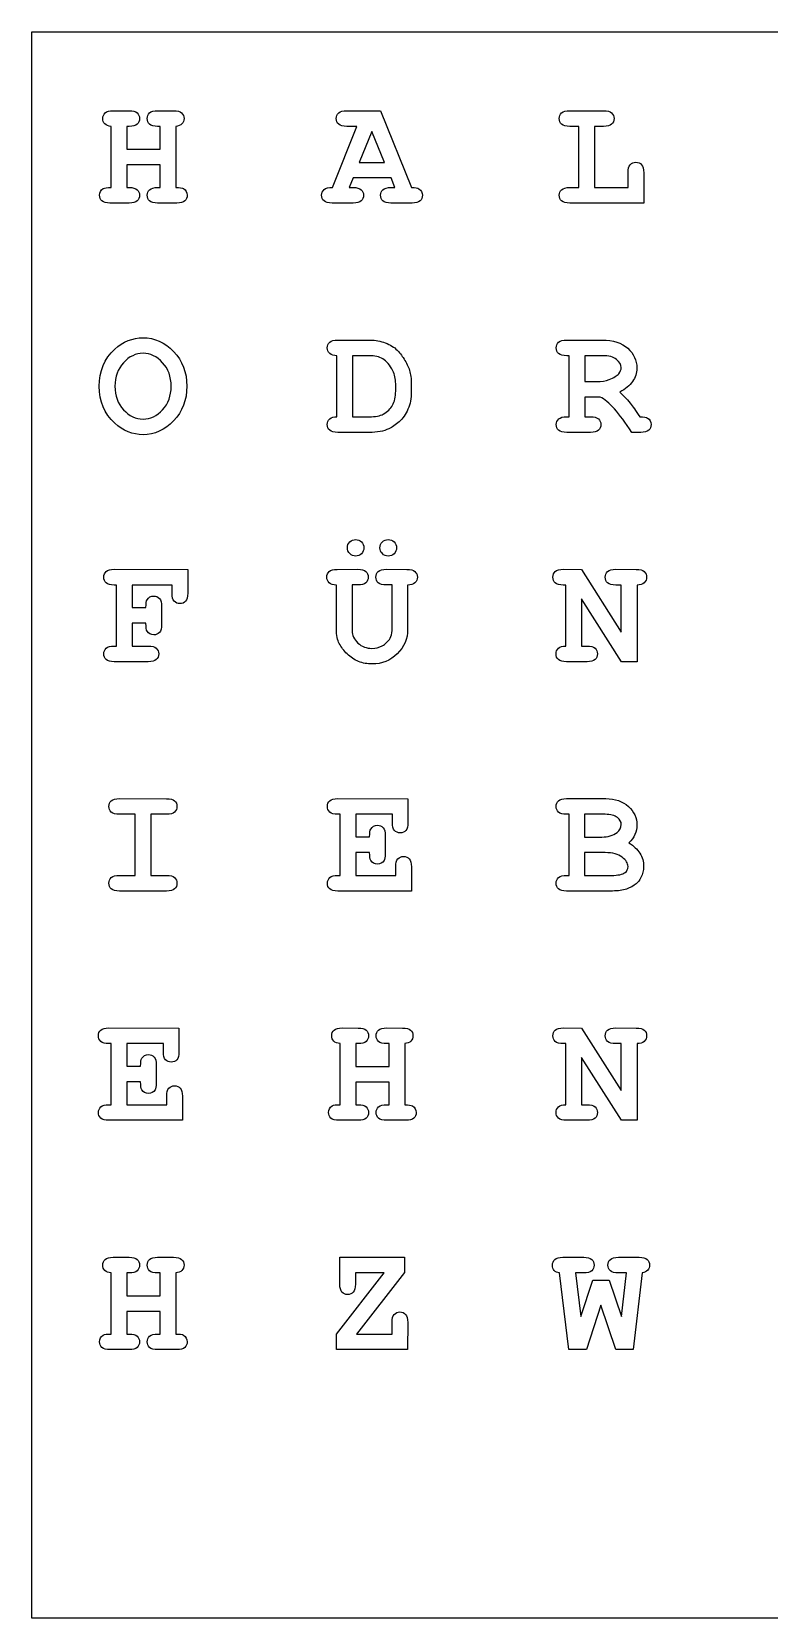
# Model space of a CAD drawing. Extents: x 106 to 221, y 40 to 155.
# Drawn here: x 105.8 to 159.1, y 40.1 to 154.9 of the extents above; entities that cross this region are included whole.
import ezdxf

# ---------------------------------------------------------------- set-up
doc = ezdxf.new("R2010")
doc.units = 0
doc.layers.add('Ebene_1', color=7, linetype='CONTINUOUS')

msp = doc.modelspace()

# ---------------------------------------------------------------- linework, layer by layer
at = {"layer": 'Ebene_1', "color": 2}
msp.add_lwpolyline([(105.79136, 154.91833), (220.7012, 154.91833), (220.7012, 40.10236), (105.79136, 40.10236)], close=True, dxfattribs=at)
at = {"layer": 'Ebene_1', "color": 7}
for points in [[(111.68052, 149.20364), (112.83256, 149.19764)], [(114.8941, 149.20315), (116.04614, 149.19715)], [(128.56975, 149.20362), (131.01164, 149.19762), (133.2606, 143.64688)], [(144.6928, 149.20362), (147.1402, 149.19762)], [(111.52618, 143.64739), (111.52618, 148.06814)], [(112.83256, 148.06765), (112.65617, 148.06765), (112.65617, 146.414), (115.07049, 146.414), (115.07049, 148.06765), (114.8941, 148.06765)], [(116.20048, 148.06716), (116.20048, 143.64641)], [(127.53347, 143.64737), (129.30838, 148.06812), (128.56975, 148.06812)], [(144.6928, 143.64737), (145.34875, 143.64737), (145.34875, 148.06812), (144.6928, 148.06812)], [(146.47874, 148.06812), (146.47874, 143.64737), (148.91511, 143.64737), (148.91511, 144.71673)], [(147.1402, 148.06763), (146.47874, 148.06812)], [(115.07049, 145.28448), (112.65617, 145.28448), (112.65617, 143.64737), (112.83256, 143.64737)], [(114.8941, 143.64639), (115.07049, 143.64639), (115.07049, 145.28448)], [(150.0451, 144.71673), (150.0451, 142.51738), (144.6928, 142.51738)], [(131.77231, 144.33639), (129.02726, 144.33639), (128.75165, 143.64737), (129.02726, 143.64737)], [(131.7668, 143.64687), (132.04241, 143.64687), (131.77231, 144.33639)], [(112.83256, 142.51738), (111.44901, 142.51738)], [(116.27765, 142.5164), (114.8941, 142.5164)], [(129.02726, 142.51738), (127.50591, 142.51738)], [(133.28816, 142.51688), (131.7668, 142.51688)], [(127.91932, 132.60895), (130.28403, 132.60295)], [(144.47783, 132.60895), (147.03547, 132.60295)], [(127.8642, 127.0527), (127.8642, 131.47345)], [(130.18481, 131.47345), (128.99419, 131.47345), (128.99419, 127.0527)], [(144.47783, 127.0527), (144.65422, 127.0527), (144.65422, 131.47345), (144.47783, 131.47345)], [(147.07956, 131.47345), (145.78421, 131.47345), (145.78421, 129.60483)], [(132.10855, 128.90479), (132.10855, 129.43947)], [(133.23855, 129.41141), (133.23855, 128.87122)], [(145.78421, 129.60483), (146.66615, 129.60483)], [(145.78421, 128.47484), (145.78421, 127.0527), (146.19211, 127.0527)], [(146.90317, 128.47434), (145.78421, 128.47484)], [(127.8642, 127.05221), (127.8642, 127.0527)], [(128.99419, 127.0527), (130.19584, 127.0527)], [(130.19033, 125.92222), (127.91932, 125.92222)], [(146.19211, 125.92271), (144.47783, 125.92271)], [(149.82462, 125.92221), (149.17969, 125.92221)], [(111.75217, 116.01428), (117.0714, 116.00828), (117.0714, 114.28298)], [(127.88073, 116.00877), (129.3635, 116.01477)], [(131.43607, 116.01477), (132.91884, 116.00877)], [(144.22978, 116.01428), (145.53616, 116.00828), (148.42453, 111.47729), (148.42453, 114.87829), (148.01663, 114.87829)], [(148.01663, 116.01379), (149.4994, 116.00779)], [(111.75217, 110.45803), (111.92856, 110.45803), (111.92856, 114.87878), (111.75217, 114.87878)], [(115.94141, 114.28298), (115.94141, 114.87829), (113.05855, 114.87829), (113.05855, 113.24118), (114.05074, 113.24118)], [(127.82561, 111.67622), (127.82561, 114.87878)], [(129.3635, 114.87927), (128.9556, 114.87927), (128.9556, 111.57749)], [(131.84397, 111.57749), (131.84397, 114.87927), (131.43607, 114.87927)], [(132.97396, 114.87878), (132.97396, 111.67622)], [(144.40617, 110.45803), (144.40617, 114.87878), (144.22978, 114.87878)], [(149.56003, 114.8778), (149.56003, 109.32706), (148.44106, 109.32706), (145.53616, 113.87557)], [(145.53616, 113.87557), (145.53616, 110.45803), (145.94406, 110.45803)], [(115.18075, 113.32386), (115.18075, 112.023)], [(113.05855, 112.11168), (113.05855, 110.45803), (114.21611, 110.45803)], [(114.05074, 112.11119), (113.05855, 112.11168)], [(114.21611, 109.32804), (111.75217, 109.32804)], [(145.94406, 109.32804), (144.46129, 109.32804)], [(112.127, 99.41962), (115.53902, 99.41362)], [(127.92483, 99.41962), (132.99601, 99.41362), (132.99601, 97.69383)], [(144.4668, 99.41962), (147.30005, 99.41962)], [(112.127, 93.86337), (113.26802, 93.86337), (113.26802, 98.28411), (112.127, 98.28411)], [(114.39801, 98.28411), (114.39801, 93.86337), (115.53902, 93.86337)], [(115.53902, 98.28363), (114.39801, 98.28411)], [(127.92483, 93.86337), (128.10122, 93.86337), (128.10122, 98.28411), (127.92483, 98.28411)], [(131.86602, 97.69383), (131.86602, 98.28363), (129.23121, 98.28363), (129.23121, 96.65204), (130.2234, 96.65204)], [(144.64319, 93.86337), (144.64319, 98.28411), (144.4668, 98.28411)], [(147.24493, 98.28411), (145.77318, 98.28411), (145.77318, 96.64149)], [(131.35341, 96.73472), (131.35341, 95.43385)], [(145.77318, 96.64149), (147.01342, 96.64149)], [(129.23121, 95.52252), (129.23121, 93.86337), (132.11407, 93.86337), (132.11407, 94.47521)], [(130.22339, 95.52204), (129.23121, 95.52252)], [(147.26698, 95.5115), (145.77318, 95.5115), (145.77318, 93.86337)], [(133.24406, 94.47521), (133.24406, 92.73337), (127.92483, 92.73337)], [(144.4668, 93.86337), (144.64319, 93.86337)], [(145.77318, 93.86337), (147.72448, 93.86337)], [(115.53902, 92.73337), (112.127, 92.73337)], [(147.78512, 92.73337), (144.4668, 92.73337)], [(111.36632, 82.82495), (116.4375, 82.81895), (116.4375, 81.09915)], [(128.23902, 82.82497), (129.39106, 82.81897)], [(131.45261, 82.82448), (132.60465, 82.81848)], [(144.22978, 82.82495), (145.53616, 82.81895), (148.42453, 78.28796), (148.42453, 81.68895), (148.01663, 81.68895)], [(148.01663, 82.82446), (149.4994, 82.81846)], [(111.36632, 77.2687), (111.54271, 77.2687), (111.54271, 81.68944), (111.36632, 81.68944)], [(115.30751, 81.09915), (115.30751, 81.68895), (112.6727, 81.68895), (112.6727, 80.05736), (113.66489, 80.05736)], [(128.08468, 77.26872), (128.08468, 81.68946)], [(129.39106, 81.68897), (129.21467, 81.68897), (129.21467, 80.03533), (131.629, 80.03533), (131.629, 81.68897), (131.45261, 81.68897)], [(132.75899, 81.68848), (132.75899, 77.26774)], [(144.40617, 77.2687), (144.40617, 81.68944), (144.22978, 81.68944)], [(149.56003, 81.68846), (149.56003, 76.13773), (148.44106, 76.13773), (145.53616, 80.68623)], [(145.53616, 80.68623), (145.53616, 77.2687), (145.94406, 77.2687)], [(114.7949, 80.14004), (114.7949, 78.83917)], [(112.6727, 78.92786), (112.6727, 77.2687), (115.55556, 77.2687), (115.55556, 77.88055)], [(113.66488, 78.92737), (112.6727, 78.92786)], [(131.629, 78.90581), (129.21467, 78.90581), (129.21467, 77.2687), (129.39106, 77.2687)], [(131.45261, 77.26772), (131.629, 77.26772), (131.629, 78.90581)], [(116.68555, 77.88055), (116.68555, 76.13871), (111.36632, 76.13871)], [(129.39106, 76.13871), (128.00751, 76.13871)], [(132.83616, 76.13773), (131.45261, 76.13773)], [(145.94406, 76.13871), (144.46129, 76.13871)], [(111.68052, 66.2303), (112.83256, 66.2243)], [(114.8941, 66.22981), (116.04614, 66.22381)], [(128.06767, 64.28449), (128.06767, 66.23028), (132.74197, 66.22428), (132.74197, 65.12185), (129.28082, 60.67403)], [(144.19671, 66.23028), (145.70152, 66.22428)], [(148.21507, 66.22979), (149.71437, 66.22379)], [(111.52618, 60.67405), (111.52618, 65.0948)], [(112.83256, 65.09431), (112.65617, 65.09431), (112.65617, 63.44066), (115.07049, 63.44066), (115.07049, 65.09431), (114.8941, 65.09431)], [(116.20048, 65.09382), (116.20048, 60.67307)], [(132.97948, 61.51188), (132.97348, 59.54404), (127.83616, 59.54404), (127.83616, 60.67403), (131.28125, 65.09478), (129.19766, 65.09478), (129.19766, 64.28449)], [(146.95278, 62.75211), (145.90547, 59.54404), (144.63768, 59.54404), (143.9652, 65.09478)], [(145.70152, 65.09429), (145.11172, 65.09429), (145.48655, 61.93582), (146.37401, 64.56512), (147.5481, 64.56512), (148.43004, 61.93582), (148.80487, 65.09429), (148.21507, 65.09429)], [(149.93486, 65.0938), (149.28442, 59.54306), (148.03868, 59.54306), (146.95278, 62.75211)], [(115.07049, 62.31114), (112.65617, 62.31114), (112.65617, 60.67403), (112.83256, 60.67403)], [(114.8941, 60.67305), (115.07049, 60.67305), (115.07049, 62.31114)], [(129.28082, 60.67403), (131.84397, 60.67403), (131.84397, 61.51188)], [(112.83256, 59.54404), (111.44901, 59.54404)], [(116.27765, 59.54306), (114.8941, 59.54306)]]:
    msp.add_lwpolyline(points, dxfattribs=at)
for points in [[(131.30378, 145.46638), (130.39428, 147.70432), (129.47926, 145.46638)], [(115.87526, 129.26308)], [(117.00526, 129.26308)], [(129.80999, 117.57422)], [(132.16919, 117.57422)], [(132.97396, 114.87878)]]:
    msp.add_lwpolyline(points, close=True, dxfattribs=at)
for points in [[(110.92535, 148.63589), (110.92535, 148.80493), (110.98231, 148.940897), (111.09623, 149.04379)], [(111.07418, 148.25004), (110.97496, 148.352933), (110.92535, 148.48155), (110.92535, 148.63589)], [(111.52618, 148.06814), (111.32774, 148.08654), (111.177073, 148.147173), (111.07418, 148.25004)], [(111.09623, 149.04379), (111.213823, 149.150357), (111.408587, 149.20364), (111.68052, 149.20364)], [(112.83256, 149.19764), (113.104487, 149.19764), (113.29741, 149.146193), (113.41133, 149.0433)], [(113.41133, 148.22199), (113.29741, 148.119097), (113.104487, 148.06765), (112.83256, 148.06765)], [(113.41133, 149.0433), (113.528923, 148.940407), (113.58772, 148.80444), (113.58772, 148.6354)], [(113.58772, 148.6354), (113.58772, 148.46636), (113.528923, 148.328557), (113.41133, 148.22199)], [(114.13894, 148.6354), (114.13894, 148.80444), (114.195897, 148.940407), (114.30981, 149.0433)], [(114.30981, 148.22199), (114.195897, 148.328557), (114.13894, 148.46636), (114.13894, 148.6354)], [(114.30981, 149.0433), (114.427403, 149.149867), (114.622167, 149.20315), (114.8941, 149.20315)], [(114.8941, 148.06765), (114.622167, 148.06765), (114.427403, 148.119097), (114.30981, 148.22199)], [(116.04614, 149.19715), (116.318073, 149.19715), (116.511, 149.145703), (116.62492, 149.04281)], [(116.64697, 148.24906), (116.54775, 148.146167), (116.39892, 148.085533), (116.20048, 148.06716)], [(116.62492, 149.04281), (116.742513, 148.939917), (116.80131, 148.80395), (116.80131, 148.63491)], [(116.80131, 148.63491), (116.80131, 148.48057), (116.749863, 148.351953), (116.64697, 148.24906)], [(127.81459, 148.63587), (127.81459, 148.80491), (127.871547, 148.940877), (127.98546, 149.04377)], [(127.98546, 148.22246), (127.871547, 148.329027), (127.81459, 148.46683), (127.81459, 148.63587)], [(127.98546, 149.04377), (128.103053, 149.150337), (128.297817, 149.20362), (128.56975, 149.20362)], [(128.56975, 148.06812), (128.297817, 148.06812), (128.103053, 148.119567), (127.98546, 148.22246)], [(143.93764, 148.63587), (143.93764, 148.80491), (143.994597, 148.940877), (144.10851, 149.04377)], [(144.10851, 148.22246), (143.994597, 148.329027), (143.93764, 148.46683), (143.93764, 148.63587)], [(144.10851, 149.04377), (144.226103, 149.150337), (144.420867, 149.20362), (144.6928, 149.20362)], [(144.6928, 148.06812), (144.420867, 148.06812), (144.226103, 148.119567), (144.10851, 148.22246)], [(147.1402, 149.19762), (147.412133, 149.19762), (147.605057, 149.146173), (147.71897, 149.04328)], [(147.71897, 148.22197), (147.605057, 148.119077), (147.412133, 148.06763), (147.1402, 148.06763)], [(147.71897, 149.04328), (147.836563, 148.940387), (147.89536, 148.80442), (147.89536, 148.63538)], [(147.89536, 148.63538), (147.89536, 148.46634), (147.836563, 148.328537), (147.71897, 148.22197)], [(148.91511, 144.71673), (148.91511, 144.988663), (148.966557, 145.18159), (149.06945, 145.29551)], [(149.06945, 145.29551), (149.176017, 145.413097), (149.31382, 145.47189), (149.48286, 145.47189)], [(149.48286, 145.47189), (149.648227, 145.47189), (149.782357, 145.413097), (149.88525, 145.29551)], [(149.88525, 145.29551), (149.991817, 145.18159), (150.0451, 144.988663), (150.0451, 144.71673)], [(110.69384, 143.08513), (110.69384, 143.290917), (110.783873, 143.45077), (110.96394, 143.56469)], [(110.96394, 143.56469), (111.052133, 143.62349), (111.239547, 143.651057), (111.52618, 143.64739)], [(112.83256, 143.64737), (113.104487, 143.64737), (113.29741, 143.594087), (113.41133, 143.48752)], [(114.31532, 143.48654), (114.432913, 143.593107), (114.62584, 143.64639), (114.8941, 143.64639)], [(116.20048, 143.64641), (116.490787, 143.64641), (116.6782, 143.618843), (116.76272, 143.56371)], [(116.76272, 143.56371), (116.942787, 143.44979), (117.03282, 143.2881), (117.03282, 143.07864)], [(126.93264, 143.49854), (127.053907, 143.605113), (127.254183, 143.654723), (127.53347, 143.64737)], [(129.02726, 143.64737), (129.299193, 143.64737), (129.49212, 143.594087), (129.60604, 143.48752)], [(131.18251, 143.48702), (131.300103, 143.593587), (131.494867, 143.64687), (131.7668, 143.64687)], [(133.2606, 143.64688), (133.52518, 143.64688), (133.69973, 143.61748), (133.78425, 143.55868)], [(133.78425, 143.55868), (133.95329, 143.437413), (134.03781, 143.27756), (134.03781, 143.07912)], [(144.10851, 143.48752), (144.226103, 143.594087), (144.420867, 143.64737), (144.6928, 143.64737)], [(110.86472, 142.67172), (110.7508, 142.778287), (110.69384, 142.91609), (110.69384, 143.08513)], [(111.44901, 142.51738), (111.177077, 142.51738), (110.982313, 142.568827), (110.86472, 142.67172)], [(113.41133, 142.67172), (113.29741, 142.568827), (113.104487, 142.51738), (112.83256, 142.51738)], [(113.41133, 143.48752), (113.528923, 143.384627), (113.58772, 143.24866), (113.58772, 143.07962)], [(113.58772, 143.07962), (113.58772, 142.914253), (113.528923, 142.778287), (113.41133, 142.67172)], [(114.13894, 143.08415), (114.13894, 143.249517), (114.197733, 143.383647), (114.31532, 143.48654)], [(114.30981, 142.67074), (114.195897, 142.777307), (114.13894, 142.91511), (114.13894, 143.08415)], [(114.8941, 142.5164), (114.622167, 142.5164), (114.427403, 142.567847), (114.30981, 142.67074)], [(116.85643, 142.67074), (116.74251, 142.567847), (116.549583, 142.5164), (116.27765, 142.5164)], [(117.03282, 143.07864), (117.03282, 142.913273), (116.974023, 142.777307), (116.85643, 142.67074)], [(126.75074, 143.08513), (126.75074, 143.25417), (126.811373, 143.391973), (126.93264, 143.49854)], [(126.92713, 142.67172), (126.809537, 142.778287), (126.75074, 142.91609), (126.75074, 143.08513)], [(127.50591, 142.51738), (127.233977, 142.51738), (127.04105, 142.568827), (126.92713, 142.67172)], [(129.60604, 142.67172), (129.49212, 142.568827), (129.299193, 142.51738), (129.02726, 142.51738)], [(129.60604, 143.48752), (129.723633, 143.384627), (129.78243, 143.24866), (129.78243, 143.07962)], [(129.78243, 143.07962), (129.78243, 142.914253), (129.723633, 142.778287), (129.60604, 142.67172)], [(131.01164, 143.08463), (131.01164, 143.249997), (131.068597, 143.384127), (131.18251, 143.48702)], [(131.18251, 142.67122), (131.068597, 142.777787), (131.01164, 142.91559), (131.01164, 143.08463)], [(131.7668, 142.51688), (131.494867, 142.51688), (131.300103, 142.568327), (131.18251, 142.67122)], [(133.86693, 142.67122), (133.753017, 142.568327), (133.560093, 142.51688), (133.28816, 142.51688)], [(134.03781, 143.07912), (134.03781, 142.913753), (133.98085, 142.777787), (133.86693, 142.67122)], [(143.93764, 143.08513), (143.93764, 143.250497), (143.994597, 143.384627), (144.10851, 143.48752)], [(144.10851, 142.67172), (143.994597, 142.778287), (143.93764, 142.91609), (143.93764, 143.08513)], [(144.6928, 142.51738), (144.420867, 142.51738), (144.226103, 142.568827), (144.10851, 142.67172)], [(111.79627, 131.94198), (112.40261, 132.496873), (113.082443, 132.77432), (113.83577, 132.77432)], [(113.83577, 132.77432), (114.673617, 132.77432), (115.410407, 132.439917), (116.04614, 131.77111)], [(127.16415, 132.0412), (127.16415, 132.21024), (127.22111, 132.346207), (127.33503, 132.4491)], [(127.33503, 131.6333), (127.22111, 131.739867), (127.16415, 131.875833), (127.16415, 132.0412)], [(127.33503, 132.4491), (127.452623, 132.555667), (127.647387, 132.60895), (127.91932, 132.60895)], [(130.28403, 132.60295), (130.65151, 132.60295), (131.0098, 132.534967), (131.3589, 132.399)], [(131.3589, 132.399), (131.71168, 132.263033), (131.994637, 132.09032), (132.20777, 131.88086)], [(143.72266, 132.0412), (143.72266, 132.21024), (143.77962, 132.346207), (143.89354, 132.4491)], [(143.89354, 131.62779), (143.77962, 131.734357), (143.72266, 131.87216), (143.72266, 132.0412)], [(143.89354, 132.4491), (144.011133, 132.555667), (144.205897, 132.60895), (144.47783, 132.60895)], [(147.03547, 132.60295), (147.83289, 132.60295), (148.45025, 132.404513), (148.88755, 132.00764)], [(110.67179, 129.26308), (110.67179, 130.35816), (111.046617, 131.251127), (111.79627, 131.94198)], [(112.42466, 130.96633), (112.009407, 130.514337), (111.80178, 129.946587), (111.80178, 129.26308)], [(113.83577, 131.64433), (113.310277, 131.64433), (112.839907, 131.41833), (112.42466, 130.96633)], [(115.25239, 130.96633), (114.837143, 131.41833), (114.364937, 131.64433), (113.83577, 131.64433)], [(115.87526, 129.26308), (115.87526, 129.95026), (115.667637, 130.51801), (115.25239, 130.96633)], [(116.04614, 131.77111), (116.685553, 131.105977), (117.00526, 130.269967), (117.00526, 129.26308)], [(127.8642, 131.47345), (127.62534, 131.47745), (127.44895, 131.530733), (127.33503, 131.6333)], [(131.18251, 131.23643), (130.91793, 131.394443), (130.585363, 131.47345), (130.18481, 131.47345)], [(131.90461, 130.37653), (131.69147, 130.795457), (131.45077, 131.08209), (131.18251, 131.23643)], [(132.20777, 131.88086), (132.369463, 131.722847), (132.536667, 131.506033), (132.70938, 131.23042)], [(132.70938, 131.23042), (132.885767, 130.954813), (133.018057, 130.681043), (133.10625, 130.40911)], [(144.47783, 131.47345), (144.205897, 131.47345), (144.011133, 131.524897), (143.89354, 131.62779)], [(148.07726, 131.19784), (147.849427, 131.38158), (147.51686, 131.47345), (147.07956, 131.47345)], [(148.41902, 130.60804), (148.41902, 130.82118), (148.3051, 131.01778), (148.07726, 131.19784)], [(148.88755, 132.00764), (149.328523, 131.61444), (149.54901, 131.134883), (149.54901, 130.56897)], [(132.10855, 129.43947), (132.10855, 129.795917), (132.04057, 130.10827), (131.90461, 130.37653)], [(133.10625, 130.40911), (133.19445, 130.137177), (133.23855, 129.80461), (133.23855, 129.41141)], [(146.66615, 129.60483), (146.993203, 129.60483), (147.285347, 129.65444), (147.54258, 129.75366)], [(147.54258, 129.75366), (147.888013, 129.885953), (148.119523, 130.025593), (148.23711, 130.17258)], [(148.23711, 130.17258), (148.358383, 130.319573), (148.41902, 130.464727), (148.41902, 130.60804)], [(149.54901, 130.56897), (149.54901, 130.21619), (149.446117, 129.894647), (149.24033, 129.60434)], [(111.79627, 126.58968), (111.046617, 127.27686), (110.67179, 128.167993), (110.67179, 129.26308)], [(111.80178, 129.26308), (111.80178, 128.579573), (112.009407, 128.01182), (112.42466, 127.55982)], [(115.25239, 127.55982), (115.667637, 128.00814), (115.87526, 128.575893), (115.87526, 129.26308)], [(117.00526, 129.26308), (117.00526, 128.259867), (116.685553, 127.423857), (116.04614, 126.75505)], [(131.88256, 127.89055), (132.03322, 128.151457), (132.10855, 128.489537), (132.10855, 128.90479)], [(133.23855, 128.87122), (133.23855, 128.3935), (133.157703, 127.969067), (132.99601, 127.59792)], [(149.24033, 129.60434), (149.034543, 129.317707), (148.724023, 129.06231), (148.30877, 128.83815)], [(148.30877, 128.83815), (148.54763, 128.62869), (148.803027, 128.360433), (149.07496, 128.03338)], [(112.42466, 127.55982), (112.839907, 127.1115), (113.310277, 126.88734), (113.83577, 126.88734)], [(113.83577, 126.88734), (114.364937, 126.88734), (114.837143, 127.1115), (115.25239, 127.55982)], [(131.21007, 127.24563), (131.50773, 127.41467), (131.731893, 127.629643), (131.88256, 127.89055)], [(132.99601, 127.59792), (132.834323, 127.23044), (132.621187, 126.929107), (132.3566, 126.69392)], [(149.17969, 125.92221), (148.264677, 127.336997), (147.505837, 128.187707), (146.90317, 128.47434)], [(149.07496, 128.03338), (149.244, 127.823913), (149.471837, 127.496857), (149.75847, 127.05221)], [(113.83577, 125.75735), (113.082443, 125.75735), (112.40261, 126.034793), (111.79627, 126.58968)], [(116.04614, 126.75505), (115.410407, 126.089917), (114.673617, 125.75735), (113.83577, 125.75735)], [(127.16415, 126.48997), (127.16415, 126.655337), (127.22111, 126.791303), (127.33503, 126.89787)], [(127.33503, 126.07656), (127.22111, 126.183127), (127.16415, 126.32093), (127.16415, 126.48997)], [(127.33503, 126.89787), (127.452623, 127.004437), (127.629013, 127.055883), (127.8642, 127.05221)], [(130.19584, 127.0527), (130.64416, 127.0527), (130.982237, 127.11701), (131.21007, 127.24563)], [(132.3566, 126.69392), (132.095693, 126.462413), (131.849483, 126.291537), (131.61797, 126.18129)], [(143.72266, 126.49046), (143.72266, 126.655827), (143.781457, 126.789957), (143.89905, 126.89285)], [(143.89354, 126.07705), (143.77962, 126.183617), (143.72266, 126.32142), (143.72266, 126.49046)], [(143.89905, 126.89285), (144.016643, 126.999417), (144.20957, 127.0527), (144.47783, 127.0527)], [(146.19211, 127.0527), (146.464043, 127.0527), (146.656967, 126.999417), (146.77088, 126.89285)], [(146.77088, 126.89285), (146.888473, 126.789957), (146.94727, 126.65399), (146.94727, 126.48495)], [(146.94727, 126.48495), (146.94727, 126.319583), (146.888473, 126.183617), (146.77088, 126.07705)], [(149.75847, 127.05221), (150.045103, 127.05221), (150.234353, 127.02281), (150.32622, 126.96401)], [(150.32622, 126.96401), (150.491587, 126.85009), (150.57427, 126.690237), (150.57427, 126.48445)], [(150.57427, 126.48445), (150.57427, 126.319083), (150.51731, 126.183117), (150.40339, 126.07655)], [(127.91932, 125.92222), (127.647387, 125.92222), (127.452623, 125.973667), (127.33503, 126.07656)], [(131.61797, 126.18129), (131.250497, 126.008577), (130.774617, 125.92222), (130.19033, 125.92222)], [(144.47783, 125.92271), (144.205897, 125.92271), (144.011133, 125.974157), (143.89354, 126.07705)], [(146.77088, 126.07705), (146.656967, 125.974157), (146.464043, 125.92271), (146.19211, 125.92271)], [(150.40339, 126.07655), (150.28947, 125.973657), (150.096547, 125.92221), (149.82462, 125.92221)], [(128.61385, 117.57422), (128.61385, 117.739587), (128.672647, 117.87923), (128.79024, 117.99315)], [(128.79024, 117.14979), (128.672647, 117.267383), (128.61385, 117.40886), (128.61385, 117.57422)], [(128.79024, 117.99315), (128.907833, 118.110743), (129.04931, 118.16954), (129.21467, 118.16954)], [(129.21467, 116.9734), (129.04931, 116.9734), (128.907833, 117.032197), (128.79024, 117.14979)], [(129.21467, 118.16954), (129.380037, 118.16954), (129.51968, 118.110743), (129.6336, 117.99315)], [(129.6336, 117.14428), (129.51968, 117.03036), (129.380037, 116.9734), (129.21467, 116.9734)], [(129.6336, 117.99315), (129.751193, 117.87923), (129.80999, 117.739587), (129.80999, 117.57422)], [(129.80999, 117.57422), (129.80999, 117.405187), (129.751193, 117.261873), (129.6336, 117.14428)], [(130.97305, 117.57422), (130.97305, 117.739587), (131.03001, 117.87923), (131.14393, 117.99315)], [(131.14393, 117.14979), (131.03001, 117.267383), (130.97305, 117.40886), (130.97305, 117.57422)], [(131.14393, 117.99315), (131.261523, 118.110743), (131.403, 118.16954), (131.56836, 118.16954)], [(131.56836, 116.9734), (131.403, 116.9734), (131.261523, 117.032197), (131.14393, 117.14979)], [(131.56836, 118.16954), (131.733727, 118.16954), (131.875207, 118.110743), (131.9928, 117.99315)], [(131.9928, 117.14428), (131.875207, 117.03036), (131.733727, 116.9734), (131.56836, 116.9734)], [(131.9928, 117.99315), (132.110393, 117.87923), (132.16919, 117.739587), (132.16919, 117.57422)], [(132.16919, 117.57422), (132.16919, 117.405187), (132.110393, 117.261873), (131.9928, 117.14428)], [(111.16789, 115.85443), (111.285477, 115.960997), (111.480237, 116.01428), (111.75217, 116.01428)], [(127.29645, 115.85443), (127.410363, 115.957323), (127.605123, 116.00877), (127.88073, 116.00877)], [(129.3635, 116.01477), (129.635433, 116.01477), (129.82836, 115.961487), (129.94228, 115.85492)], [(130.85178, 115.85492), (130.969373, 115.961487), (131.164137, 116.01477), (131.43607, 116.01477)], [(132.91884, 116.00877), (133.190773, 116.00877), (133.3837, 115.957323), (133.49762, 115.85443)], [(143.64549, 115.85443), (143.763083, 115.960997), (143.957847, 116.01428), (144.22978, 116.01428)], [(147.43234, 115.85394), (147.549933, 115.960507), (147.744697, 116.01379), (148.01663, 116.01379)], [(149.4994, 116.00779), (149.771333, 116.00779), (149.964257, 115.956343), (150.07817, 115.85345)], [(110.99701, 115.44653), (110.99701, 115.61557), (111.05397, 115.751537), (111.16789, 115.85443)], [(111.16789, 115.03312), (111.05397, 115.139687), (110.99701, 115.27749), (110.99701, 115.44653)], [(111.75217, 114.87878), (111.480237, 114.87878), (111.285477, 114.930227), (111.16789, 115.03312)], [(127.12557, 115.44653), (127.12557, 115.61557), (127.18253, 115.751537), (127.29645, 115.85443)], [(127.29645, 115.03863), (127.18253, 115.145203), (127.12557, 115.28117), (127.12557, 115.44653)], [(127.82561, 114.87878), (127.58675, 114.87878), (127.410363, 114.932063), (127.29645, 115.03863)], [(129.94228, 115.03361), (129.82836, 114.930717), (129.635433, 114.87927), (129.3635, 114.87927)], [(129.94228, 115.85492), (130.059873, 115.752027), (130.11867, 115.61606), (130.11867, 115.44702)], [(130.11867, 115.44702), (130.11867, 115.27798), (130.059873, 115.140177), (129.94228, 115.03361)], [(130.68091, 115.44702), (130.68091, 115.61606), (130.737867, 115.752027), (130.85178, 115.85492)], [(130.85178, 115.03361), (130.737867, 115.140177), (130.68091, 115.27798), (130.68091, 115.44702)], [(131.43607, 114.87927), (131.164137, 114.87927), (130.969373, 114.930717), (130.85178, 115.03361)], [(133.50313, 115.03863), (133.38921, 114.932063), (133.21282, 114.87878), (132.97396, 114.87878)], [(133.49762, 115.85443), (133.615213, 115.751537), (133.67401, 115.61557), (133.67401, 115.44653)], [(133.67401, 115.44653), (133.67401, 115.28117), (133.61705, 115.145203), (133.50313, 115.03863)], [(143.47461, 115.44653), (143.47461, 115.61557), (143.53157, 115.751537), (143.64549, 115.85443)], [(143.64549, 115.03312), (143.53157, 115.139687), (143.47461, 115.27749), (143.47461, 115.44653)], [(144.22978, 114.87878), (143.957847, 114.87878), (143.763083, 114.930227), (143.64549, 115.03312)], [(147.26146, 115.44604), (147.26146, 115.61508), (147.31842, 115.751047), (147.43234, 115.85394)], [(147.43234, 115.03263), (147.31842, 115.139197), (147.26146, 115.277), (147.26146, 115.44604)], [(148.01663, 114.87829), (147.744697, 114.87829), (147.549933, 114.929737), (147.43234, 115.03263)], [(150.08369, 115.03765), (149.96977, 114.931083), (149.795217, 114.8778), (149.56003, 114.8778)], [(150.07817, 115.85345), (150.195763, 115.750557), (150.25456, 115.61459), (150.25456, 115.44555)], [(150.25456, 115.44555), (150.25456, 115.28019), (150.197603, 115.144223), (150.08369, 115.03765)], [(114.05074, 113.24118), (114.05074, 113.53516), (114.078307, 113.72441), (114.13344, 113.80893)], [(114.13344, 113.80893), (114.24736, 113.988997), (114.40905, 114.07903), (114.61851, 114.07903)], [(114.61851, 114.07903), (114.783877, 114.07903), (114.918007, 114.020233), (115.0209, 113.90264)], [(115.0209, 113.90264), (115.127467, 113.78872), (115.18075, 113.595793), (115.18075, 113.32386)], [(116.09575, 113.7042), (115.992857, 113.81812), (115.94141, 114.011047), (115.94141, 114.28298)], [(116.50365, 113.53333), (116.338283, 113.53333), (116.202317, 113.590287), (116.09575, 113.7042)], [(116.91155, 113.7042), (116.808657, 113.590287), (116.67269, 113.53333), (116.50365, 113.53333)], [(117.0714, 114.28298), (117.0714, 114.01472), (117.018117, 113.821793), (116.91155, 113.7042)], [(114.13344, 111.53793), (114.078307, 111.62245), (114.05074, 111.813537), (114.05074, 112.11119)], [(114.613, 111.26783), (114.407213, 111.26783), (114.24736, 111.357863), (114.13344, 111.53793)], [(115.0209, 111.43871), (114.918007, 111.32479), (114.78204, 111.26783), (114.613, 111.26783)], [(115.18075, 112.023), (115.18075, 111.751067), (115.127467, 111.556303), (115.0209, 111.43871)], [(128.02956, 110.63442), (127.893593, 110.895333), (127.82561, 111.2426), (127.82561, 111.67622)], [(128.9556, 111.57749), (128.9556, 111.23941), (129.095243, 110.939917), (129.37453, 110.67901)], [(131.70617, 111.02628), (131.798037, 111.17694), (131.84397, 111.360677), (131.84397, 111.57749)], [(132.97396, 111.67622), (132.97396, 110.978013), (132.72224, 110.384537), (132.2188, 109.89579)], [(110.99701, 109.89579), (110.99701, 110.061157), (111.055807, 110.195287), (111.1734, 110.29818)], [(111.1734, 110.29818), (111.290993, 110.404747), (111.483917, 110.45803), (111.75217, 110.45803)], [(114.21611, 110.45803), (114.488043, 110.45803), (114.680967, 110.404747), (114.79488, 110.29818)], [(114.79488, 110.29818), (114.912473, 110.195287), (114.97127, 110.05932), (114.97127, 109.89028)], [(128.59731, 109.89028), (128.354777, 110.12914), (128.165527, 110.377187), (128.02956, 110.63442)], [(129.37453, 110.67901), (129.657483, 110.421777), (129.9974, 110.29316), (130.39428, 110.29316)], [(130.39428, 110.29316), (130.65886, 110.29316), (130.906907, 110.35563), (131.13842, 110.48057)], [(131.13842, 110.48057), (131.369927, 110.605517), (131.559177, 110.78742), (131.70617, 111.02628)], [(143.70612, 109.89579), (143.70612, 110.057483), (143.76308, 110.191613), (143.877, 110.29818)], [(143.877, 110.29818), (143.99092, 110.404747), (144.16731, 110.45803), (144.40617, 110.45803)], [(145.94406, 110.45803), (146.215993, 110.45803), (146.40892, 110.404747), (146.52284, 110.29818)], [(146.52284, 110.29818), (146.640427, 110.195287), (146.69922, 110.05932), (146.69922, 109.89028)], [(111.16789, 109.48238), (111.05397, 109.588953), (110.99701, 109.726757), (110.99701, 109.89579)], [(111.75217, 109.32804), (111.480237, 109.32804), (111.285477, 109.379487), (111.16789, 109.48238)], [(114.79488, 109.48238), (114.680967, 109.379487), (114.488043, 109.32804), (114.21611, 109.32804)], [(114.97127, 109.89028), (114.97127, 109.72492), (114.912473, 109.588953), (114.79488, 109.48238)], [(129.42414, 109.34458), (129.119133, 109.46952), (128.843523, 109.65142), (128.59731, 109.89028)], [(130.41081, 109.16268), (130.06171, 109.16268), (129.73282, 109.223313), (129.42414, 109.34458)], [(132.2188, 109.89579), (131.719033, 109.40705), (131.11637, 109.16268), (130.41081, 109.16268)], [(143.877, 109.48238), (143.76308, 109.588953), (143.70612, 109.726757), (143.70612, 109.89579)], [(144.46129, 109.32804), (144.189357, 109.32804), (143.994593, 109.379487), (143.877, 109.48238)], [(146.52284, 109.48238), (146.40892, 109.379487), (146.215993, 109.32804), (145.94406, 109.32804)], [(146.69922, 109.89028), (146.69922, 109.72492), (146.640427, 109.588953), (146.52284, 109.48238)], [(111.37183, 98.85186), (111.37183, 99.0209), (111.42879, 99.156867), (111.54271, 99.25976)], [(111.54271, 98.43845), (111.42879, 98.545023), (111.37183, 98.682827), (111.37183, 98.85186)], [(111.54271, 99.25976), (111.660303, 99.366333), (111.855067, 99.41962), (112.127, 99.41962)], [(115.53902, 99.41362), (115.810953, 99.41362), (116.00388, 99.362173), (116.1178, 99.25928)], [(116.1178, 99.25928), (116.235393, 99.156387), (116.29419, 99.02042), (116.29419, 98.85138)], [(116.29419, 98.85138), (116.29419, 98.682347), (116.235393, 98.544543), (116.1178, 98.43797)], [(127.16967, 98.85186), (127.16967, 99.0209), (127.226627, 99.156867), (127.34054, 99.25976)], [(127.34054, 98.43845), (127.226627, 98.545023), (127.16967, 98.682827), (127.16967, 98.85186)], [(127.34054, 99.25976), (127.458133, 99.366333), (127.652897, 99.41962), (127.92483, 99.41962)], [(143.71164, 98.85186), (143.71164, 99.0209), (143.768597, 99.156867), (143.88251, 99.25976)], [(143.88251, 98.43845), (143.768597, 98.545023), (143.71164, 98.682827), (143.71164, 98.85186)], [(143.88251, 99.25976), (144.000103, 99.366333), (144.194867, 99.41962), (144.4668, 99.41962)], [(147.30005, 99.41962), (147.97621, 99.41962), (148.520077, 99.230367), (148.93165, 98.85186)], [(148.93165, 98.85186), (149.343223, 98.477033), (149.54901, 98.03055), (149.54901, 97.51241)], [(112.127, 98.28411), (111.855067, 98.28411), (111.660303, 98.335557), (111.54271, 98.43845)], [(116.1178, 98.43797), (116.00388, 98.335077), (115.810953, 98.28363), (115.53902, 98.28363)], [(127.92483, 98.28411), (127.652897, 98.28411), (127.458133, 98.335557), (127.34054, 98.43845)], [(132.02036, 97.11506), (131.917467, 97.228973), (131.86602, 97.421897), (131.86602, 97.69383)], [(132.99601, 97.69383), (132.99601, 97.425577), (132.944563, 97.232653), (132.84167, 97.11506)], [(144.4668, 98.28411), (144.194867, 98.28411), (144.000103, 98.335557), (143.88251, 98.43845)], [(148.1379, 98.05811), (147.950487, 98.208777), (147.65283, 98.28411), (147.24493, 98.28411)], [(148.41902, 97.53997), (148.41902, 97.73841), (148.325313, 97.911123), (148.1379, 98.05811)], [(130.2234, 96.65204), (130.2234, 96.94602), (130.250967, 97.13527), (130.3061, 97.21979)], [(130.3061, 97.21979), (130.42002, 97.39985), (130.58171, 97.48988), (130.79117, 97.48988)], [(130.79117, 97.48988), (130.956537, 97.48988), (131.090667, 97.431083), (131.19356, 97.31349)], [(131.19356, 97.31349), (131.300127, 97.199577), (131.35341, 97.006653), (131.35341, 96.73472)], [(132.43377, 96.94418), (132.26473, 96.94418), (132.126927, 97.00114), (132.02036, 97.11506)], [(132.84167, 97.11506), (132.738777, 97.00114), (132.60281, 96.94418), (132.43377, 96.94418)], [(147.01342, 96.64149), (147.458067, 96.64149), (147.82738, 96.75357), (148.12136, 96.97773)], [(148.12136, 96.97773), (148.3198, 97.128397), (148.41902, 97.31581), (148.41902, 97.53997)], [(149.40569, 96.81788), (149.31015, 96.601067), (149.164997, 96.400793), (148.97023, 96.21706)], [(149.54901, 97.51241), (149.54901, 97.266203), (149.501237, 97.034693), (149.40569, 96.81788)], [(130.30609, 94.94878), (130.250957, 95.0333), (130.22339, 95.224387), (130.22339, 95.52204)], [(131.35341, 95.43385), (131.35341, 95.187643), (131.32401, 95.02228), (131.26521, 94.93776)], [(148.48516, 95.18077), (148.202207, 95.401257), (147.796147, 95.5115), (147.26698, 95.5115)], [(148.97023, 96.21706), (149.326683, 96.00392), (149.593103, 95.754033), (149.76949, 95.4674)], [(149.76949, 95.4674), (149.949557, 95.184447), (150.03959, 94.862907), (150.03959, 94.50278)], [(130.79116, 94.67868), (130.5817, 94.67868), (130.42001, 94.768713), (130.30609, 94.94878)], [(131.26521, 94.93776), (131.147617, 94.76504), (130.9896, 94.67868), (130.79116, 94.67868)], [(132.11407, 94.47521), (132.11407, 94.747143), (132.165517, 94.94007), (132.26841, 95.05399)], [(132.26841, 95.05399), (132.374977, 95.171583), (132.51278, 95.23038), (132.68182, 95.23038)], [(132.68182, 95.23038), (132.847187, 95.23038), (132.981317, 95.171583), (133.08421, 95.05399)], [(133.08421, 95.05399), (133.190777, 94.94007), (133.24406, 94.747143), (133.24406, 94.47521)], [(148.9096, 94.50829), (148.9096, 94.736123), (148.76812, 94.960283), (148.48516, 95.18077)], [(148.69462, 94.06732), (148.83794, 94.170213), (148.9096, 94.317203), (148.9096, 94.50829)], [(150.03959, 94.50278), (150.03959, 94.216147), (149.97528, 93.949723), (149.84666, 93.70351)], [(111.37183, 93.30113), (111.37183, 93.46649), (111.42879, 93.600617), (111.54271, 93.70351)], [(111.54271, 92.88771), (111.42879, 92.994283), (111.37183, 93.13209), (111.37183, 93.30113)], [(111.54271, 93.70351), (111.660303, 93.810083), (111.855067, 93.86337), (112.127, 93.86337)], [(115.53902, 93.86337), (115.810953, 93.86337), (116.00388, 93.810083), (116.1178, 93.70351)], [(116.1178, 93.70351), (116.235393, 93.600617), (116.29419, 93.46465), (116.29419, 93.29561)], [(116.29419, 93.29561), (116.29419, 93.13025), (116.235393, 92.994283), (116.1178, 92.88771)], [(127.16967, 93.30113), (127.16967, 93.46649), (127.228463, 93.600617), (127.34605, 93.70351)], [(127.34054, 92.88771), (127.226627, 92.994283), (127.16967, 93.13209), (127.16967, 93.30113)], [(127.34605, 93.70351), (127.463643, 93.810083), (127.65657, 93.86337), (127.92483, 93.86337)], [(143.71164, 93.30113), (143.71164, 93.46649), (143.770437, 93.600617), (143.88803, 93.70351)], [(143.88251, 92.88771), (143.768597, 92.994283), (143.71164, 93.13209), (143.71164, 93.30113)], [(143.88803, 93.70351), (144.005617, 93.810083), (144.19854, 93.86337), (144.4668, 93.86337)], [(147.72448, 93.86337), (148.183827, 93.86337), (148.507207, 93.931353), (148.69462, 94.06732)], [(149.49389, 93.25703), (149.306477, 93.10269), (149.076803, 92.97591), (148.80487, 92.87669)], [(149.84666, 93.70351), (149.75112, 93.516097), (149.63353, 93.36727), (149.49389, 93.25703)], [(112.127, 92.73337), (111.855067, 92.73337), (111.660303, 92.784817), (111.54271, 92.88771)], [(116.1178, 92.88771), (116.00388, 92.784817), (115.810953, 92.73337), (115.53902, 92.73337)], [(127.92483, 92.73337), (127.652897, 92.73337), (127.458133, 92.784817), (127.34054, 92.88771)], [(144.4668, 92.73337), (144.194867, 92.73337), (144.000103, 92.784817), (143.88251, 92.88771)], [(148.80487, 92.87669), (148.532937, 92.781143), (148.19302, 92.73337), (147.78512, 92.73337)], [(110.78203, 82.6651), (110.899623, 82.771667), (111.094387, 82.82495), (111.36632, 82.82495)], [(127.65474, 82.66512), (127.772327, 82.771687), (127.967087, 82.82497), (128.23902, 82.82497)], [(129.39106, 82.81897), (129.662993, 82.81897), (129.85592, 82.767523), (129.96984, 82.66463)], [(130.86832, 82.66463), (130.985913, 82.771197), (131.180677, 82.82448), (131.45261, 82.82448)], [(132.60465, 82.81848), (132.876583, 82.81848), (133.069507, 82.767033), (133.18342, 82.66414)], [(143.64549, 82.6651), (143.763083, 82.771667), (143.957847, 82.82495), (144.22978, 82.82495)], [(147.43234, 82.66461), (147.549933, 82.771177), (147.744697, 82.82446), (148.01663, 82.82446)], [(149.4994, 82.81846), (149.771333, 82.81846), (149.964257, 82.767013), (150.07817, 82.66412)], [(110.61116, 82.2572), (110.61116, 82.42624), (110.668117, 82.562207), (110.78203, 82.6651)], [(110.78203, 81.84378), (110.668117, 81.950353), (110.61116, 82.08816), (110.61116, 82.2572)], [(111.36632, 81.68944), (111.094387, 81.68944), (110.899623, 81.740887), (110.78203, 81.84378)], [(127.48386, 82.25722), (127.48386, 82.42626), (127.54082, 82.562227), (127.65474, 82.66512)], [(127.63269, 81.87137), (127.53347, 81.974263), (127.48386, 82.10288), (127.48386, 82.25722)], [(128.08468, 81.68946), (127.886247, 81.70786), (127.735583, 81.768497), (127.63269, 81.87137)], [(129.96984, 81.84331), (129.85592, 81.740417), (129.662993, 81.68897), (129.39106, 81.68897)], [(129.96984, 82.66463), (130.087433, 82.561737), (130.14623, 82.42577), (130.14623, 82.25673)], [(130.14623, 82.25673), (130.14623, 82.08769), (130.087433, 81.949883), (129.96984, 81.84331)], [(130.69744, 82.25673), (130.69744, 82.42577), (130.7544, 82.561737), (130.86832, 82.66463)], [(130.86832, 81.84331), (130.7544, 81.949883), (130.69744, 82.08769), (130.69744, 82.25673)], [(131.45261, 81.68897), (131.180677, 81.68897), (130.985913, 81.740417), (130.86832, 81.84331)], [(133.20547, 81.87039), (133.106257, 81.767497), (132.95743, 81.70686), (132.75899, 81.68848)], [(133.18342, 82.66414), (133.301013, 82.561247), (133.35981, 82.42528), (133.35981, 82.25624)], [(133.35981, 82.25624), (133.35981, 82.1019), (133.308363, 81.973283), (133.20547, 81.87039)], [(143.47461, 82.2572), (143.47461, 82.42624), (143.53157, 82.562207), (143.64549, 82.6651)], [(143.64549, 81.84378), (143.53157, 81.950353), (143.47461, 82.08816), (143.47461, 82.2572)], [(144.22978, 81.68944), (143.957847, 81.68944), (143.763083, 81.740887), (143.64549, 81.84378)], [(147.26146, 82.25671), (147.26146, 82.42575), (147.31842, 82.561717), (147.43234, 82.66461)], [(147.43234, 81.84329), (147.31842, 81.949863), (147.26146, 82.08767), (147.26146, 82.25671)], [(148.01663, 81.68895), (147.744697, 81.68895), (147.549933, 81.740397), (147.43234, 81.84329)], [(150.08369, 81.84832), (149.96977, 81.741747), (149.795217, 81.68846), (149.56003, 81.68846)], [(150.07817, 82.66412), (150.195763, 82.561227), (150.25456, 82.42526), (150.25456, 82.25622)], [(150.25456, 82.25622), (150.25456, 82.090853), (150.197603, 81.954887), (150.08369, 81.84832)], [(113.66489, 80.05736), (113.66489, 80.35134), (113.692457, 80.54059), (113.74759, 80.62511)], [(113.74759, 80.62511), (113.86151, 80.80517), (114.0232, 80.8952), (114.23266, 80.8952)], [(114.23266, 80.8952), (114.398027, 80.8952), (114.532157, 80.836407), (114.63505, 80.71882)], [(114.63505, 80.71882), (114.741617, 80.6049), (114.7949, 80.411973), (114.7949, 80.14004)], [(115.46185, 80.52038), (115.358957, 80.634293), (115.30751, 80.827217), (115.30751, 81.09915)], [(115.87526, 80.3495), (115.706227, 80.3495), (115.568423, 80.40646), (115.46185, 80.52038)], [(116.28316, 80.52038), (116.180267, 80.40646), (116.0443, 80.3495), (115.87526, 80.3495)], [(116.4375, 81.09915), (116.4375, 80.830897), (116.386053, 80.637973), (116.28316, 80.52038)], [(113.74758, 78.3541), (113.692447, 78.43862), (113.66488, 78.62971), (113.66488, 78.92737)], [(114.23265, 78.08401), (114.02319, 78.08401), (113.8615, 78.17404), (113.74758, 78.3541)], [(114.7067, 78.34308), (114.589107, 78.170367), (114.43109, 78.08401), (114.23265, 78.08401)], [(114.7949, 78.83917), (114.7949, 78.592963), (114.7655, 78.4276), (114.7067, 78.34308)], [(115.55556, 77.88055), (115.55556, 78.152483), (115.607007, 78.345407), (115.7099, 78.45932)], [(115.7099, 78.45932), (115.816467, 78.576913), (115.95427, 78.63571), (116.12331, 78.63571)], [(116.12331, 78.63571), (116.288677, 78.63571), (116.422807, 78.576913), (116.5257, 78.45932)], [(116.5257, 78.45932), (116.632267, 78.345407), (116.68555, 78.152483), (116.68555, 77.88055)], [(110.61116, 76.70646), (110.61116, 76.87182), (110.669957, 77.005947), (110.78755, 77.10884)], [(110.78755, 77.10884), (110.905143, 77.215413), (111.098067, 77.2687), (111.36632, 77.2687)], [(127.25235, 76.70646), (127.25235, 76.912247), (127.34238, 77.0721), (127.52244, 77.18602)], [(127.52244, 77.18602), (127.61064, 77.24482), (127.798053, 77.272387), (128.08468, 77.26872)], [(129.39106, 77.2687), (129.662993, 77.2687), (129.85592, 77.215413), (129.96984, 77.10884)], [(129.96984, 77.10884), (130.087433, 77.005947), (130.14623, 76.869983), (130.14623, 76.70095)], [(130.69744, 76.70548), (130.69744, 76.87084), (130.756237, 77.004967), (130.87383, 77.10786)], [(130.87383, 77.10786), (130.991423, 77.214433), (131.18435, 77.26772), (131.45261, 77.26772)], [(132.75899, 77.26774), (133.049297, 77.26774), (133.23671, 77.240173), (133.32123, 77.18504)], [(133.32123, 77.18504), (133.50129, 77.07112), (133.59132, 76.90943), (133.59132, 76.69997)], [(143.70612, 76.70646), (143.70612, 76.868147), (143.76308, 77.002273), (143.877, 77.10884)], [(143.877, 77.10884), (143.99092, 77.215413), (144.16731, 77.2687), (144.40617, 77.2687)], [(145.94406, 77.2687), (146.215993, 77.2687), (146.40892, 77.215413), (146.52284, 77.10884)], [(146.52284, 77.10884), (146.640427, 77.005947), (146.69922, 76.869983), (146.69922, 76.70095)], [(110.78203, 76.29305), (110.668117, 76.399617), (110.61116, 76.53742), (110.61116, 76.70646)], [(111.36632, 76.13871), (111.094387, 76.13871), (110.899623, 76.190157), (110.78203, 76.29305)], [(127.42322, 76.29305), (127.309307, 76.399617), (127.25235, 76.53742), (127.25235, 76.70646)], [(128.00751, 76.13871), (127.735577, 76.13871), (127.540813, 76.190157), (127.42322, 76.29305)], [(129.96984, 76.29305), (129.85592, 76.190157), (129.662993, 76.13871), (129.39106, 76.13871)], [(130.14623, 76.70095), (130.14623, 76.535583), (130.087433, 76.399617), (129.96984, 76.29305)], [(130.86832, 76.29207), (130.7544, 76.398637), (130.69744, 76.53644), (130.69744, 76.70548)], [(131.45261, 76.13773), (131.180677, 76.13773), (130.985913, 76.189177), (130.86832, 76.29207)], [(133.41494, 76.29207), (133.30102, 76.189177), (133.108093, 76.13773), (132.83616, 76.13773)], [(133.59132, 76.69997), (133.59132, 76.534603), (133.532527, 76.398637), (133.41494, 76.29207)], [(143.877, 76.29305), (143.76308, 76.399617), (143.70612, 76.53742), (143.70612, 76.70646)], [(144.46129, 76.13871), (144.189357, 76.13871), (143.994593, 76.190157), (143.877, 76.29305)], [(146.52284, 76.29305), (146.40892, 76.190157), (146.215993, 76.13871), (145.94406, 76.13871)], [(146.69922, 76.70095), (146.69922, 76.535583), (146.640427, 76.399617), (146.52284, 76.29305)], [(110.92535, 65.66255), (110.92535, 65.83159), (110.98231, 65.967557), (111.09623, 66.07045)], [(111.07418, 65.2767), (110.97496, 65.379593), (110.92535, 65.50821), (110.92535, 65.66255)], [(111.09623, 66.07045), (111.213823, 66.177017), (111.408587, 66.2303), (111.68052, 66.2303)], [(112.83256, 66.2243), (113.104487, 66.2243), (113.29741, 66.172853), (113.41133, 66.06996)], [(113.41133, 66.06996), (113.528923, 65.967067), (113.58772, 65.8311), (113.58772, 65.66206)], [(113.58772, 65.66206), (113.58772, 65.49302), (113.528923, 65.355217), (113.41133, 65.24865)], [(114.13894, 65.66206), (114.13894, 65.8311), (114.195897, 65.967067), (114.30981, 66.06996)], [(114.30981, 65.24865), (114.195897, 65.355217), (114.13894, 65.49302), (114.13894, 65.66206)], [(114.30981, 66.06996), (114.427403, 66.176527), (114.622167, 66.22981), (114.8941, 66.22981)], [(116.04614, 66.22381), (116.318073, 66.22381), (116.511, 66.172363), (116.62492, 66.06947)], [(116.62492, 66.06947), (116.742513, 65.966577), (116.80131, 65.83061), (116.80131, 65.66157)], [(116.80131, 65.66157), (116.80131, 65.50723), (116.749863, 65.378613), (116.64697, 65.27572)], [(143.44154, 65.64599), (143.44154, 65.822377), (143.4985, 65.963857), (143.61242, 66.07043)], [(143.57383, 65.27116), (143.485637, 65.37038), (143.44154, 65.495323), (143.44154, 65.64599)], [(143.61242, 66.07043), (143.730013, 66.176997), (143.924777, 66.23028), (144.19671, 66.23028)], [(145.70152, 66.22428), (145.973453, 66.22428), (146.16638, 66.172833), (146.2803, 66.06994)], [(146.2803, 66.06994), (146.397893, 65.967047), (146.45669, 65.83108), (146.45669, 65.66204)], [(146.45669, 65.66204), (146.45669, 65.493), (146.397893, 65.355197), (146.2803, 65.24863)], [(147.4599, 65.66204), (147.4599, 65.83108), (147.51686, 65.967047), (147.63078, 66.06994)], [(147.63078, 65.24863), (147.51686, 65.355197), (147.4599, 65.493), (147.4599, 65.66204)], [(147.63078, 66.06994), (147.748373, 66.176507), (147.943137, 66.22979), (148.21507, 66.22979)], [(149.71437, 66.22379), (149.986303, 66.22379), (150.17923, 66.172343), (150.29315, 66.06945)], [(150.29315, 66.06945), (150.410743, 65.966557), (150.46954, 65.83059), (150.46954, 65.66155)], [(150.46954, 65.66155), (150.46954, 65.51823), (150.423603, 65.395123), (150.33173, 65.29223)], [(111.52618, 65.0948), (111.32774, 65.1132), (111.177073, 65.173833), (111.07418, 65.2767)], [(113.41133, 65.24865), (113.29741, 65.145757), (113.104487, 65.09431), (112.83256, 65.09431)], [(114.8941, 65.09431), (114.622167, 65.09431), (114.427403, 65.145757), (114.30981, 65.24865)], [(116.64697, 65.27572), (116.54775, 65.172827), (116.39892, 65.112193), (116.20048, 65.09382)], [(143.9652, 65.09478), (143.79248, 65.116847), (143.662023, 65.17564), (143.57383, 65.27116)], [(146.2803, 65.24863), (146.16638, 65.145737), (145.973453, 65.09429), (145.70152, 65.09429)], [(148.21507, 65.09429), (147.943137, 65.09429), (147.748373, 65.145737), (147.63078, 65.24863)], [(150.33173, 65.29223), (150.239863, 65.189337), (150.107573, 65.123193), (149.93486, 65.0938)], [(128.22201, 63.7002), (128.119117, 63.817793), (128.06767, 64.012557), (128.06767, 64.28449)], [(128.63542, 63.52932), (128.46638, 63.52932), (128.328577, 63.58628), (128.22201, 63.7002)], [(129.04332, 63.7002), (128.940427, 63.58628), (128.80446, 63.52932), (128.63542, 63.52932)], [(129.19766, 64.28449), (129.19766, 64.012557), (129.146213, 63.817793), (129.04332, 63.7002)], [(131.84397, 61.51188), (131.84397, 61.783813), (131.895417, 61.976737), (131.99831, 62.09065)], [(131.99831, 62.09065), (132.104877, 62.208243), (132.24268, 62.26704), (132.41172, 62.26704)], [(132.41172, 62.26704), (132.58076, 62.26704), (132.716727, 62.208243), (132.81962, 62.09065)], [(132.81962, 62.09065), (132.926193, 61.976737), (132.97948, 61.783813), (132.97948, 61.51188)], [(110.69384, 60.11179), (110.69384, 60.317577), (110.783873, 60.47743), (110.96394, 60.59135)], [(110.86472, 59.69838), (110.7508, 59.804947), (110.69384, 59.94275), (110.69384, 60.11179)], [(110.96394, 60.59135), (111.052133, 60.65015), (111.239547, 60.677717), (111.52618, 60.67405)], [(112.83256, 60.67403), (113.104487, 60.67403), (113.29741, 60.620747), (113.41133, 60.51418)], [(113.41133, 60.51418), (113.528923, 60.411287), (113.58772, 60.27532), (113.58772, 60.10628)], [(113.58772, 60.10628), (113.58772, 59.940913), (113.528923, 59.804947), (113.41133, 59.69838)], [(114.13894, 60.11081), (114.13894, 60.276177), (114.197733, 60.410307), (114.31532, 60.5132)], [(114.30981, 59.6974), (114.195897, 59.803967), (114.13894, 59.94177), (114.13894, 60.11081)], [(114.31532, 60.5132), (114.432913, 60.619767), (114.62584, 60.67305), (114.8941, 60.67305)], [(116.20048, 60.67307), (116.490787, 60.67307), (116.6782, 60.645503), (116.76272, 60.59037)], [(116.76272, 60.59037), (116.942787, 60.47645), (117.03282, 60.31476), (117.03282, 60.1053)], [(117.03282, 60.1053), (117.03282, 59.939933), (116.974023, 59.803967), (116.85643, 59.6974)], [(111.44901, 59.54404), (111.177077, 59.54404), (110.982313, 59.595487), (110.86472, 59.69838)], [(113.41133, 59.69838), (113.29741, 59.595487), (113.104487, 59.54404), (112.83256, 59.54404)], [(114.8941, 59.54306), (114.622167, 59.54306), (114.427403, 59.594507), (114.30981, 59.6974)], [(116.85643, 59.6974), (116.74251, 59.594507), (116.549583, 59.54306), (116.27765, 59.54306)]]:
    msp.add_open_spline(points, degree=3, dxfattribs=at)

doc.saveas('drawing.dxf')
